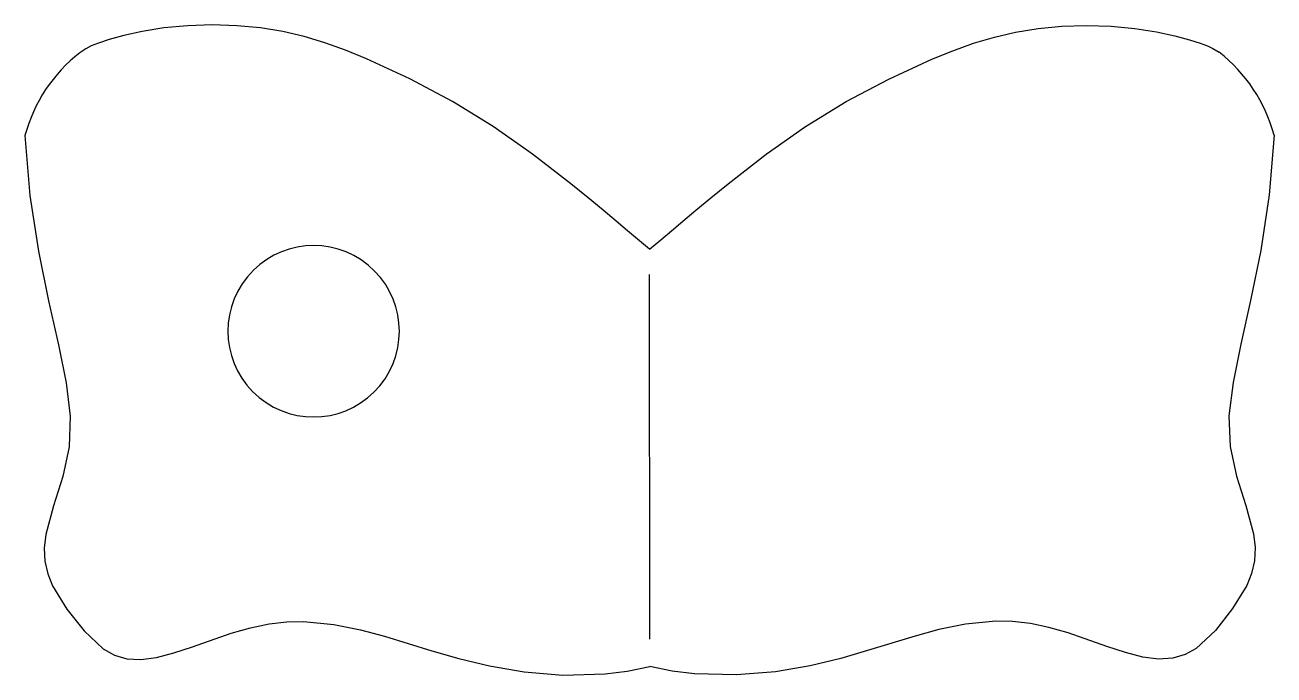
# Model space of a CAD drawing. Header units: millimetres. Extents: x -117 to 126, y -68 to 58.
import ezdxf
from ezdxf.lldxf.tags import DXFTag

# ---------------------------------------------------------------- set-up
doc = ezdxf.new("R2010")
doc.units = ezdxf.units.MM
doc.header["$MEASUREMENT"] = 0
doc.layers.add('Layer 1', color=7, linetype='Continuous')
tags = doc.linetypes.add('New Line1', pattern=[2.5, 0.5, -0.5, 1, -0.5]).pattern_tags.tags
tags[10:11] = [DXFTag(74, 4), DXFTag(75, 0), DXFTag(340, '0'), DXFTag(46, 1.0), DXFTag(50, 0.0), DXFTag(44, 0.0), DXFTag(45, 0.0)]
tags[8:9] = [DXFTag(74, 4), DXFTag(75, 0), DXFTag(340, '0'), DXFTag(46, 1.0), DXFTag(50, 0.0), DXFTag(44, 0.0), DXFTag(45, 0.0)]
tags[6:7] = [DXFTag(74, 4), DXFTag(75, 0), DXFTag(340, '0'), DXFTag(46, 1.0), DXFTag(50, 0.0), DXFTag(44, 0.0), DXFTag(45, 0.0)]
tags[4:5] = [DXFTag(74, 4), DXFTag(75, 0), DXFTag(340, '0'), DXFTag(46, 1.0), DXFTag(50, 0.0), DXFTag(44, 0.0), DXFTag(45, 0.0)]

msp = doc.modelspace()

# ---------------------------------------------------------------- linework, layer by layer
at = {"layer": 'Layer 1', "color": 250, "lineweight": 25}
for points, knots in [([(4.6713, 14.5921), (4.6713, 14.5921), (0.3867, 18.1932), (0.3867, 18.1932), (0.3867, 18.1932), (0.3867, 18.1932), (-1.8271, 20.0607), (-1.8271, 20.0607), (-1.8271, 20.0607), (-1.8271, 20.0607), (-4.3659, 22.1848), (-4.3659, 22.1848), (-4.3659, 22.1848), (-4.3659, 22.1848), (-7.3161, 24.6194), (-7.3161, 24.6194), (-7.3161, 24.6194), (-7.3161, 24.6194), (-10.6696, 27.3336), (-10.6696, 27.3336), (-10.6696, 27.3336), (-10.6696, 27.3336), (-18.1149, 33.1046), (-18.1149, 33.1046), (-18.1149, 33.1046), (-18.1149, 33.1046), (-25.8115, 38.5359), (-25.8115, 38.5359), (-25.8115, 38.5359), (-25.8115, 38.5359), (-33.7252, 43.4064), (-33.7252, 43.4064), (-33.7252, 43.4064), (-33.7252, 43.4064), (-42.0336, 47.8126), (-42.0336, 47.8126), (-42.0336, 47.8126), (-42.0336, 47.8126), (-50.4396, 51.6775), (-50.4396, 51.6775), (-50.4396, 51.6775), (-50.4396, 51.6775), (-54.5411, 53.345), (-54.5411, 53.345), (-54.5411, 53.345), (-54.5411, 53.345), (-58.5758, 54.802), (-58.5758, 54.802), (-58.5758, 54.802), (-58.5758, 54.802), (-62.6071, 56.0279), (-62.6071, 56.0279), (-62.6071, 56.0279), (-62.6071, 56.0279), (-66.7454, 57.003), (-66.7454, 57.003), (-66.7454, 57.003), (-66.7454, 57.003), (-71.1006, 57.7111), (-71.1006, 57.7111), (-71.1006, 57.7111), (-71.1006, 57.7111), (-75.7033, 58.1408), (-75.7033, 58.1408), (-75.7033, 58.1408), (-75.7033, 58.1408), (-80.4905, 58.2829), (-80.4905, 58.2829), (-80.4905, 58.2829), (-80.4905, 58.2829), (-85.3074, 58.1322), (-85.3074, 58.1322), (-85.3074, 58.1322), (-85.3074, 58.1322), (-89.9302, 57.6976), (-89.9302, 57.6976), (-89.9302, 57.6976), (-89.9302, 57.6976), (-94.1414, 57.0298), (-94.1414, 57.0298), (-94.1414, 57.0298), (-94.1414, 57.0298), (-97.752, 56.2308), (-97.752, 56.2308), (-97.752, 56.2308), (-97.752, 56.2308), (-100.6121, 55.4433), (-100.6121, 55.4433), (-100.6121, 55.4433), (-100.6121, 55.4433), (-102.6819, 54.771), (-102.6819, 54.771), (-102.6819, 54.771), (-102.6819, 54.771), (-104.0897, 54.2114), (-104.0897, 54.2114), (-104.0897, 54.2114), (-104.0897, 54.2114), (-105.1359, 53.6533), (-105.1359, 53.6533), (-105.1359, 53.6533), (-105.1359, 53.6533), (-106.2929, 52.8767), (-106.2929, 52.8767)], [0, 0, 0, 0, 0.03703704, 0.03703704, 0.03703704, 0.03703704, 0.07407407, 0.07407407, 0.07407407, 0.07407407, 0.11111111, 0.11111111, 0.11111111, 0.11111111, 0.14814815, 0.14814815, 0.14814815, 0.14814815, 0.18518519, 0.18518519, 0.18518519, 0.18518519, 0.22222222, 0.22222222, 0.22222222, 0.22222222, 0.25925926, 0.25925926, 0.25925926, 0.25925926, 0.2962963, 0.2962963, 0.2962963, 0.2962963, 0.33333333, 0.33333333, 0.33333333, 0.33333333, 0.37037037, 0.37037037, 0.37037037, 0.37037037, 0.40740741, 0.40740741, 0.40740741, 0.40740741, 0.44444444, 0.44444444, 0.44444444, 0.44444444, 0.48148148, 0.48148148, 0.48148148, 0.48148148, 0.51851852, 0.51851852, 0.51851852, 0.51851852, 0.55555556, 0.55555556, 0.55555556, 0.55555556, 0.59259259, 0.59259259, 0.59259259, 0.59259259, 0.62962963, 0.62962963, 0.62962963, 0.62962963, 0.66666667, 0.66666667, 0.66666667, 0.66666667, 0.7037037, 0.7037037, 0.7037037, 0.7037037, 0.74074074, 0.74074074, 0.74074074, 0.74074074, 0.77777778, 0.77777778, 0.77777778, 0.77777778, 0.81481481, 0.81481481, 0.81481481, 0.81481481, 0.85185185, 0.85185185, 0.85185185, 0.85185185, 0.88888889, 0.88888889, 0.88888889, 0.88888889, 0.92592593, 0.92592593, 0.92592593, 0.92592593, 1, 1, 1, 1]), ([(4.6713, 14.5921), (4.6713, 14.5921), (6.8866, 16.4507), (6.8866, 16.4507), (6.8866, 16.4507), (6.8866, 16.4507), (8.9569, 18.2), (8.9569, 18.2), (8.9569, 18.2), (8.9569, 18.2), (11.164, 20.0651), (11.164, 20.0651), (11.164, 20.0651), (11.164, 20.0651), (13.6929, 22.1858), (13.6929, 22.1858), (13.6929, 22.1858), (13.6929, 22.1858), (16.6331, 24.6162), (16.6331, 24.6162), (16.6331, 24.6162), (16.6331, 24.6162), (19.9734, 27.3256), (19.9734, 27.3256), (19.9734, 27.3256), (19.9734, 27.3256), (27.3939, 33.0846), (27.3939, 33.0846), (27.3939, 33.0846), (27.3939, 33.0846), (35.071, 38.5008), (35.071, 38.5008), (35.071, 38.5008), (35.071, 38.5008), (42.9754, 43.3581), (42.9754, 43.3581), (42.9754, 43.3581), (42.9754, 43.3581), (51.2766, 47.7528), (51.2766, 47.7528), (51.2766, 47.7528), (51.2766, 47.7528), (59.6727, 51.6059), (59.6727, 51.6059), (59.6727, 51.6059), (59.6727, 51.6059), (63.7698, 53.2665), (63.7698, 53.2665), (63.7698, 53.2665), (63.7698, 53.2665), (67.8017, 54.7176), (67.8017, 54.7176), (67.8017, 54.7176), (67.8017, 54.7176), (71.8325, 55.9371), (71.8325, 55.9371), (71.8325, 55.9371), (71.8325, 55.9371), (75.975, 56.908), (75.975, 56.908), (75.975, 56.908), (75.975, 56.908), (80.3374, 57.6145), (80.3374, 57.6145), (80.3374, 57.6145), (80.3374, 57.6145), (84.9485, 58.0452), (84.9485, 58.0452), (84.9485, 58.0452), (84.9485, 58.0452), (89.7422, 58.1906), (89.7422, 58.1906), (89.7422, 58.1906), (89.7422, 58.1906), (94.5615, 58.046), (94.5615, 58.046), (94.5615, 58.046), (94.5615, 58.046), (99.1824, 57.6197), (99.1824, 57.6197), (99.1824, 57.6197), (99.1824, 57.6197), (103.3874, 56.9629), (103.3874, 56.9629), (103.3874, 56.9629), (103.3874, 56.9629), (106.9915, 56.1773), (106.9915, 56.1773), (106.9915, 56.1773), (106.9915, 56.1773), (109.8478, 55.4079), (109.8478, 55.4079), (109.8478, 55.4079), (109.8478, 55.4079), (111.9208, 54.7573), (111.9208, 54.7573), (111.9208, 54.7573), (111.9208, 54.7573), (113.3424, 54.2248), (113.3424, 54.2248), (113.3424, 54.2248), (113.3424, 54.2248), (114.4126, 53.701), (114.4126, 53.701), (114.4126, 53.701), (114.4126, 53.701), (115.6034, 52.9706), (115.6034, 52.9706)], [0, 0, 0, 0, 0.03571429, 0.03571429, 0.03571429, 0.03571429, 0.07142857, 0.07142857, 0.07142857, 0.07142857, 0.10714286, 0.10714286, 0.10714286, 0.10714286, 0.14285714, 0.14285714, 0.14285714, 0.14285714, 0.17857143, 0.17857143, 0.17857143, 0.17857143, 0.21428571, 0.21428571, 0.21428571, 0.21428571, 0.25, 0.25, 0.25, 0.25, 0.28571429, 0.28571429, 0.28571429, 0.28571429, 0.32142857, 0.32142857, 0.32142857, 0.32142857, 0.35714286, 0.35714286, 0.35714286, 0.35714286, 0.39285714, 0.39285714, 0.39285714, 0.39285714, 0.42857143, 0.42857143, 0.42857143, 0.42857143, 0.46428571, 0.46428571, 0.46428571, 0.46428571, 0.5, 0.5, 0.5, 0.5, 0.53571429, 0.53571429, 0.53571429, 0.53571429, 0.57142857, 0.57142857, 0.57142857, 0.57142857, 0.60714286, 0.60714286, 0.60714286, 0.60714286, 0.64285714, 0.64285714, 0.64285714, 0.64285714, 0.67857143, 0.67857143, 0.67857143, 0.67857143, 0.71428571, 0.71428571, 0.71428571, 0.71428571, 0.75, 0.75, 0.75, 0.75, 0.78571429, 0.78571429, 0.78571429, 0.78571429, 0.82142857, 0.82142857, 0.82142857, 0.82142857, 0.85714286, 0.85714286, 0.85714286, 0.85714286, 0.89285714, 0.89285714, 0.89285714, 0.89285714, 0.92857143, 0.92857143, 0.92857143, 0.92857143, 1, 1, 1, 1]), ([(-116.9847, 36.7374), (-116.9847, 36.7374), (-116.0212, 25.0729), (-116.0212, 25.0729), (-116.0212, 25.0729), (-116.0212, 25.0729), (-114.3667, 14.246), (-114.3667, 14.246), (-114.3667, 14.246), (-114.3667, 14.246), (-112.4009, 4.5146), (-112.4009, 4.5146), (-112.4009, 4.5146), (-112.4009, 4.5146), (-110.4865, -4.0247), (-110.4865, -4.0247), (-110.4865, -4.0247), (-110.4865, -4.0247), (-108.9664, -11.4366), (-108.9664, -11.4366), (-108.9664, -11.4366), (-108.9664, -11.4366), (-108.1651, -17.947), (-108.1651, -17.947), (-108.1651, -17.947), (-108.1651, -17.947), (-108.3677, -23.9252), (-108.3677, -23.9252), (-108.3677, -23.9252), (-108.3677, -23.9252), (-109.6008, -29.7057), (-109.6008, -29.7057), (-109.6008, -29.7057), (-109.6008, -29.7057), (-111.4268, -35.4182), (-111.4268, -35.4182), (-111.4268, -35.4182), (-111.4268, -35.4182), (-112.9373, -40.9791), (-112.9373, -40.9791), (-112.9373, -40.9791), (-112.9373, -40.9791), (-113.2336, -43.6392), (-113.2336, -43.6392), (-113.2336, -43.6392), (-113.2336, -43.6392), (-113.1118, -46.1971), (-113.1118, -46.1971), (-113.1118, -46.1971), (-113.1118, -46.1971), (-112.5537, -48.6513), (-112.5537, -48.6513), (-112.5537, -48.6513), (-112.5537, -48.6513), (-111.5926, -51.011), (-111.5926, -51.011), (-111.5926, -51.011), (-111.5926, -51.011), (-108.8233, -55.5272), (-108.8233, -55.5272), (-108.8233, -55.5272), (-108.8233, -55.5272), (-105.48, -59.7531), (-105.48, -59.7531), (-105.48, -59.7531), (-105.48, -59.7531), (-101.7243, -63.2589), (-101.7243, -63.2589), (-101.7243, -63.2589), (-101.7243, -63.2589), (-99.5794, -64.4776), (-99.5794, -64.4776), (-99.5794, -64.4776), (-99.5794, -64.4776), (-97.1563, -65.1872), (-97.1563, -65.1872), (-97.1563, -65.1872), (-97.1563, -65.1872), (-94.4128, -65.3352), (-94.4128, -65.3352), (-94.4128, -65.3352), (-94.4128, -65.3352), (-91.3404, -64.9335), (-91.3404, -64.9335), (-91.3404, -64.9335), (-91.3404, -64.9335), (-87.9667, -64.0581), (-87.9667, -64.0581), (-87.9667, -64.0581), (-87.9667, -64.0581), (-84.3555, -62.8489), (-84.3555, -62.8489), (-84.3555, -62.8489), (-84.3555, -62.8489), (-76.8134, -60.2271), (-76.8134, -60.2271), (-76.8134, -60.2271), (-76.8134, -60.2271), (-73.073, -59.1647), (-73.073, -59.1647), (-73.073, -59.1647), (-73.073, -59.1647), (-69.4488, -58.4125), (-69.4488, -58.4125), (-69.4488, -58.4125), (-69.4488, -58.4125), (-65.99, -58.0085), (-65.99, -58.0085), (-65.99, -58.0085), (-65.99, -58.0085), (-62.7247, -57.9347), (-62.7247, -57.9347), (-62.7247, -57.9347), (-62.7247, -57.9347), (-56.8053, -58.4996), (-56.8053, -58.4996), (-56.8053, -58.4996), (-56.8053, -58.4996), (-51.6313, -59.566), (-51.6313, -59.566), (-51.6313, -59.566), (-51.6313, -59.566), (-46.9776, -60.8176), (-46.9776, -60.8176), (-46.9776, -60.8176), (-46.9776, -60.8176), (-37.7434, -63.641), (-37.7434, -63.641), (-37.7434, -63.641), (-37.7434, -63.641), (-32.4914, -65.1506), (-32.4914, -65.1506), (-32.4914, -65.1506), (-32.4914, -65.1506), (-26.5302, -66.5787), (-26.5302, -66.5787), (-26.5302, -66.5787), (-26.5302, -66.5787), (-19.7703, -67.7346), (-19.7703, -67.7346), (-19.7703, -67.7346), (-19.7703, -67.7346), (-12.2209, -68.3622), (-12.2209, -68.3622), (-12.2209, -68.3622), (-12.2209, -68.3622), (-3.9925, -68.1377), (-3.9925, -68.1377), (-3.9925, -68.1377), (-3.9925, -68.1377), (0.3151, -67.5873), (0.3151, -67.5873), (0.3151, -67.5873), (0.3151, -67.5873), (4.7059, -66.6761), (4.7059, -66.6761)], [0, 0, 0, 0, 0.025, 0.025, 0.025, 0.025, 0.05, 0.05, 0.05, 0.05, 0.075, 0.075, 0.075, 0.075, 0.1, 0.1, 0.1, 0.1, 0.125, 0.125, 0.125, 0.125, 0.15, 0.15, 0.15, 0.15, 0.175, 0.175, 0.175, 0.175, 0.2, 0.2, 0.2, 0.2, 0.225, 0.225, 0.225, 0.225, 0.25, 0.25, 0.25, 0.25, 0.275, 0.275, 0.275, 0.275, 0.3, 0.3, 0.3, 0.3, 0.325, 0.325, 0.325, 0.325, 0.35, 0.35, 0.35, 0.35, 0.375, 0.375, 0.375, 0.375, 0.4, 0.4, 0.4, 0.4, 0.425, 0.425, 0.425, 0.425, 0.45, 0.45, 0.45, 0.45, 0.475, 0.475, 0.475, 0.475, 0.5, 0.5, 0.5, 0.5, 0.525, 0.525, 0.525, 0.525, 0.55, 0.55, 0.55, 0.55, 0.575, 0.575, 0.575, 0.575, 0.6, 0.6, 0.6, 0.6, 0.625, 0.625, 0.625, 0.625, 0.65, 0.65, 0.65, 0.65, 0.675, 0.675, 0.675, 0.675, 0.7, 0.7, 0.7, 0.7, 0.725, 0.725, 0.725, 0.725, 0.75, 0.75, 0.75, 0.75, 0.775, 0.775, 0.775, 0.775, 0.8, 0.8, 0.8, 0.8, 0.825, 0.825, 0.825, 0.825, 0.85, 0.85, 0.85, 0.85, 0.875, 0.875, 0.875, 0.875, 0.9, 0.9, 0.9, 0.9, 0.925, 0.925, 0.925, 0.925, 0.95, 0.95, 0.95, 0.95, 1, 1, 1, 1]), ([(126.3084, 36.8405), (126.3084, 36.8405), (125.3547, 25.1752), (125.3547, 25.1752), (125.3547, 25.1752), (125.3547, 25.1752), (123.7092, 14.347), (123.7092, 14.347), (123.7092, 14.347), (123.7092, 14.347), (121.7521, 4.614), (121.7521, 4.614), (121.7521, 4.614), (121.7521, 4.614), (119.8451, -3.927), (119.8451, -3.927), (119.8451, -3.927), (119.8451, -3.927), (118.3307, -11.3403), (118.3307, -11.3403), (118.3307, -11.3403), (118.3307, -11.3403), (117.5353, -17.851), (117.5353, -17.851), (117.5353, -17.851), (117.5353, -17.851), (117.7433, -23.8293), (117.7433, -23.8293), (117.7433, -23.8293), (117.7433, -23.8293), (118.9809, -29.6086), (118.9809, -29.6086), (118.9809, -29.6086), (118.9809, -29.6086), (120.8121, -35.3201), (120.8121, -35.3201), (120.8121, -35.3201), (120.8121, -35.3201), (122.3269, -40.8793), (122.3269, -40.8793), (122.3269, -40.8793), (122.3269, -40.8793), (122.6255, -43.539), (122.6255, -43.539), (122.6255, -43.539), (122.6255, -43.539), (122.5064, -46.0968), (122.5064, -46.0968), (122.5064, -46.0968), (122.5064, -46.0968), (121.9498, -48.5519), (121.9498, -48.5519), (121.9498, -48.5519), (121.9498, -48.5519), (120.9911, -50.9126), (120.9911, -50.9126), (120.9911, -50.9126), (120.9911, -50.9126), (118.2253, -55.4306), (118.2253, -55.4306), (118.2253, -55.4306), (118.2253, -55.4306), (114.8856, -59.6597), (114.8856, -59.6597), (114.8856, -59.6597), (114.8856, -59.6597), (111.133, -63.1684), (111.133, -63.1684), (111.133, -63.1684), (111.133, -63.1684), (108.9889, -64.3891), (108.9889, -64.3891), (108.9889, -64.3891), (108.9889, -64.3891), (106.5669, -65.1006), (106.5669, -65.1006), (106.5669, -65.1006), (106.5669, -65.1006), (103.8231, -65.2513), (103.8231, -65.2513), (103.8231, -65.2513), (103.8231, -65.2513), (100.7505, -64.8523), (100.7505, -64.8523), (100.7505, -64.8523), (100.7505, -64.8523), (97.3762, -63.9795), (97.3762, -63.9795), (97.3762, -63.9795), (97.3762, -63.9795), (93.7638, -62.7731), (93.7638, -62.7731), (93.7638, -62.7731), (93.7638, -62.7731), (86.2196, -60.1576), (86.2196, -60.1576), (86.2196, -60.1576), (86.2196, -60.1576), (82.4781, -59.0986), (82.4781, -59.0986), (82.4781, -59.0986), (82.4781, -59.0986), (78.8536, -58.3495), (78.8536, -58.3495), (78.8536, -58.3495), (78.8536, -58.3495), (75.3939, -57.9481), (75.3939, -57.9481), (75.3939, -57.9481), (75.3939, -57.9481), (72.1285, -57.8773), (72.1285, -57.8773), (72.1285, -57.8773), (72.1285, -57.8773), (66.21, -58.4477), (66.21, -58.4477), (66.21, -58.4477), (66.21, -58.4477), (61.0365, -59.5181), (61.0365, -59.5181), (61.0365, -59.5181), (61.0365, -59.5181), (56.3841, -60.774), (56.3841, -60.774), (56.3841, -60.774), (56.3841, -60.774), (47.1523, -63.6053), (47.1523, -63.6053), (47.1523, -63.6053), (47.1523, -63.6053), (41.9014, -65.1187), (41.9014, -65.1187), (41.9014, -65.1187), (41.9014, -65.1187), (35.9418, -66.5521), (35.9418, -66.5521), (35.9418, -66.5521), (35.9418, -66.5521), (29.1827, -67.7139), (29.1827, -67.7139), (29.1827, -67.7139), (29.1827, -67.7139), (21.6339, -68.3477), (21.6339, -68.3477), (21.6339, -68.3477), (21.6339, -68.3477), (13.4051, -68.1301), (13.4051, -68.1301), (13.4051, -68.1301), (13.4051, -68.1301), (9.0973, -67.5835), (9.0973, -67.5835), (9.0973, -67.5835), (9.0973, -67.5835), (4.706, -66.6758), (4.706, -66.6758)], [0, 0, 0, 0, 0.025, 0.025, 0.025, 0.025, 0.05, 0.05, 0.05, 0.05, 0.075, 0.075, 0.075, 0.075, 0.1, 0.1, 0.1, 0.1, 0.125, 0.125, 0.125, 0.125, 0.15, 0.15, 0.15, 0.15, 0.175, 0.175, 0.175, 0.175, 0.2, 0.2, 0.2, 0.2, 0.225, 0.225, 0.225, 0.225, 0.25, 0.25, 0.25, 0.25, 0.275, 0.275, 0.275, 0.275, 0.3, 0.3, 0.3, 0.3, 0.325, 0.325, 0.325, 0.325, 0.35, 0.35, 0.35, 0.35, 0.375, 0.375, 0.375, 0.375, 0.4, 0.4, 0.4, 0.4, 0.425, 0.425, 0.425, 0.425, 0.45, 0.45, 0.45, 0.45, 0.475, 0.475, 0.475, 0.475, 0.5, 0.5, 0.5, 0.5, 0.525, 0.525, 0.525, 0.525, 0.55, 0.55, 0.55, 0.55, 0.575, 0.575, 0.575, 0.575, 0.6, 0.6, 0.6, 0.6, 0.625, 0.625, 0.625, 0.625, 0.65, 0.65, 0.65, 0.65, 0.675, 0.675, 0.675, 0.675, 0.7, 0.7, 0.7, 0.7, 0.725, 0.725, 0.725, 0.725, 0.75, 0.75, 0.75, 0.75, 0.775, 0.775, 0.775, 0.775, 0.8, 0.8, 0.8, 0.8, 0.825, 0.825, 0.825, 0.825, 0.85, 0.85, 0.85, 0.85, 0.875, 0.875, 0.875, 0.875, 0.9, 0.9, 0.9, 0.9, 0.925, 0.925, 0.925, 0.925, 0.95, 0.95, 0.95, 0.95, 1, 1, 1, 1]), ([(-71.3786, -14.2719), (-78.4953, -8.4053), (-79.5086, 2.1195), (-73.6421, 9.2362), (-73.6421, 9.2362), (-67.7756, 16.3527), (-57.2509, 17.3661), (-50.1344, 11.4997), (-50.1344, 11.4997), (-43.0177, 5.6333), (-42.0042, -4.8915), (-47.8706, -12.0083), (-47.8706, -12.0083), (-53.7372, -19.1248), (-64.2621, -20.1382), (-71.3786, -14.2719)], [0, 0, 0, 0, 0.2, 0.2, 0.2, 0.2, 0.4, 0.4, 0.4, 0.4, 0.6, 0.6, 0.6, 0.6, 1, 1, 1, 1])]:
    msp.add_open_spline(points, degree=3, knots=knots, dxfattribs=at)
for points in [[(-106.293, 52.8765), (-111.5227, 48.8074), (-115.2772, 43.1394), (-116.9847, 36.7373)], [(126.3084, 36.8405), (124.5959, 43.2414), (120.8361, 48.9063), (115.6032, 52.9709)]]:
    msp.add_open_spline(points, degree=3, dxfattribs=at)
at = {"layer": 'Layer 1', "color": 250, "linetype": 'New Line1', "lineweight": 25}
msp.add_open_spline([(4.7057, -61.4018), (4.7057, -61.4018), (4.6714, 9.6422), (4.6714, 9.6422)], degree=3, dxfattribs=at)

doc.saveas('drawing.dxf')
